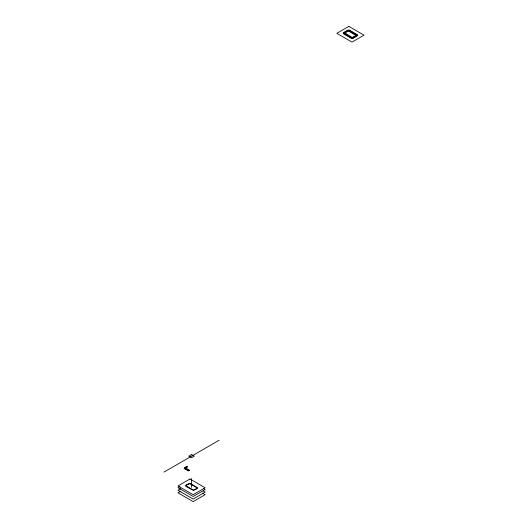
<?xml version="1.0" encoding="UTF-8"?>
<svg xmlns="http://www.w3.org/2000/svg" width="528" height="528" viewBox="0 0 528 528"><rect width="100%" height="100%" fill="white"/><g stroke="black" fill="none" stroke-linecap="round" stroke-linejoin="round"><path stroke-width="0.79" d="M196.376 488.717L196.508 488.638A7.531 4.349 0 0 0 196.825 488.44L196.726 487.661L189.763 483.701L186.622 485.047A7.531 4.349 0 0 0 186.298 485.239L186.318 485.965L191.981 489.265M163.99 472.091L219.133 440.253M186.714 466.422L184.648 467.617L184.193 468.494L188.509 470.989M186.985 466.58L185.077 467.683L184.714 468.415L188.839 470.798M187.262 466.739L185.236 468.336L189.169 470.606M187.532 466.897L185.935 468.151L189.677 470.316M180.088 486.479L177.969 487.7L193.156 496.472L205.161 489.542L203.782 488.743M180.794 488.638L177.969 490.268L193.156 499.039L205.161 492.109L203.089 490.908M180.794 491.198L177.969 492.829L193.156 501.6L205.161 494.67L202.402 493.073M194.938 489.542L196.244 488.789M194.872 489.581L193.611 490.037L192.133 489.35M186.938 486.935L193.129 490.334A1.063 0.614 0 0 0 193.591 490.36L196.845 488.756A7.108 4.105 0 0 0 197.287 488.486L197.663 488.011A1.063 0.614 0 0 0 197.617 487.747L189.994 483.344A1.063 0.614 0 0 0 189.532 483.318L186.278 484.928A7.108 4.105 0 0 0 185.843 485.199L185.467 485.668A1.063 0.614 0 0 0 185.513 485.938L186.622 486.75M191.565 478.639L191.565 487.377M344.777 32.848L352.262 37.501L356.037 35.653L348.553 31L344.777 32.848M344.348 32.782L344.084 33.356L351.952 37.904L356.466 35.719L356.737 35.138L348.869 30.598L344.348 32.782M343.926 32.71L343.556 33.442L351.813 38.207L353.074 37.996L356.895 35.792L357.258 35.059L349.001 30.294L347.741 30.505L343.926 32.71M343.497 32.644L343.035 33.521L351.674 38.504L353.199 38.24L357.324 35.858L357.779 34.98L349.14 29.99L347.622 30.261L343.497 32.644M348.817 26.4L336.811 33.33L352.004 42.101L364.01 35.171L348.817 26.4M191.565 454.582L188.806 456.172L191.565 457.763L194.324 456.172L191.565 454.582M189.968 478.988L177.969 485.925L193.156 494.69L205.161 487.76L189.968 478.988"/></g></svg>
